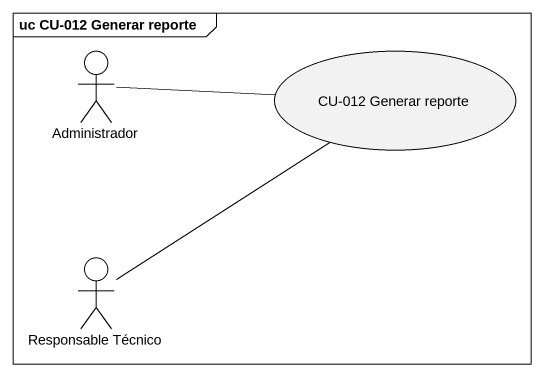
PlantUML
@startuml
mainframe uc CU-012 Generar reporte
actor Administrador
usecase "CU-012 Generar reporte" as CU_012_Generar_reporte
actor "Responsable Técnico" as Responsable_Técnico
CU_012_Generar_reporte -left- Administrador
CU_012_Generar_reporte -- Responsable_Técnico
@enduml
